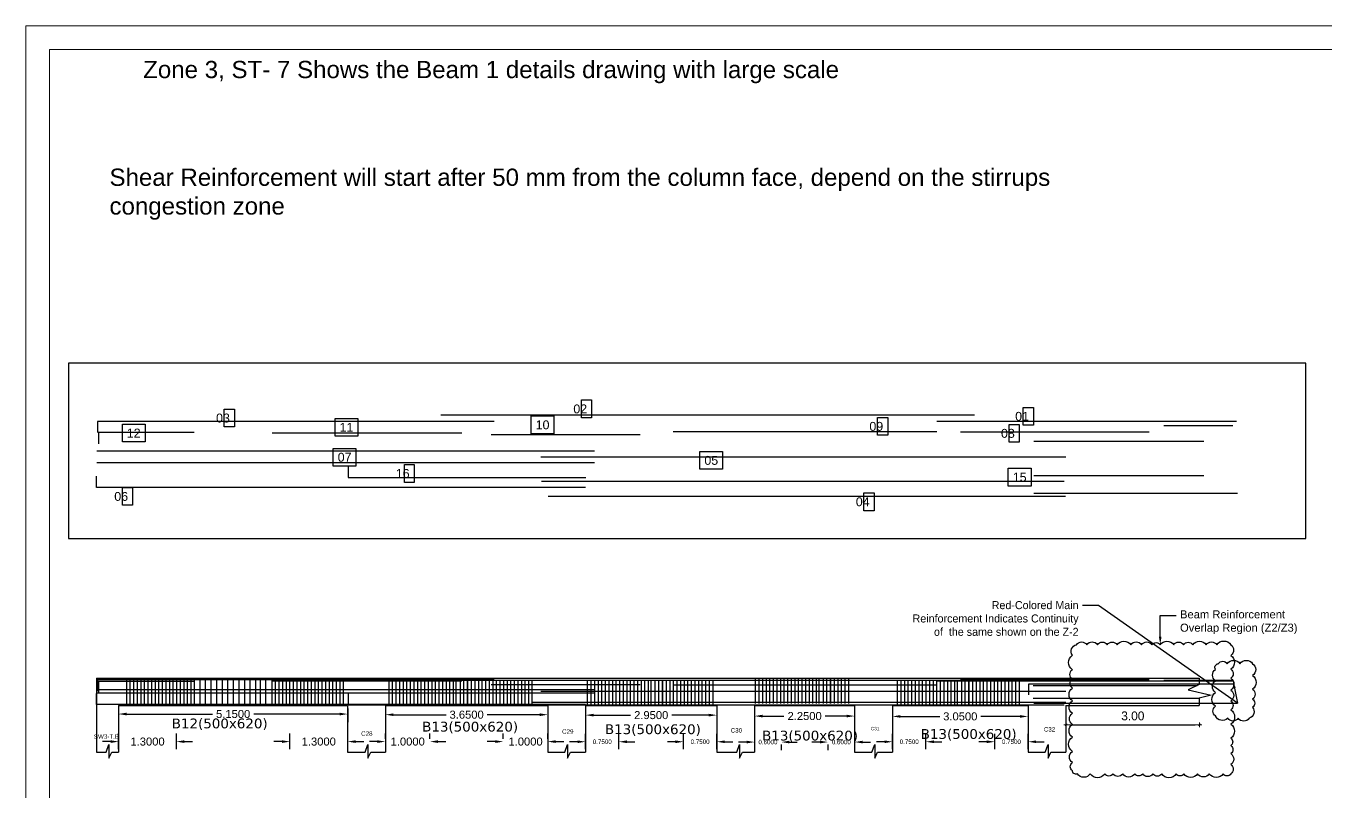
# Model space of a CAD drawing. Header units: inches. Extents: x 16 to 269, y 163 to 682.
# Drawn here: x 21.2 to 58.89, y 320.67 to 342.85 of the extents above; entities that cross this region are included whole.
import ezdxf
from ezdxf import colors
from ezdxf.entities.mleader import LeaderData, LeaderLine
from ezdxf.enums import TextEntityAlignment as Align
from ezdxf.math import Vec2, Vec3

# ---------------------------------------------------------------- set-up
doc = ezdxf.new("R2010")
doc.units = ezdxf.units.IN
doc.header["$MEASUREMENT"] = 0
doc.layers.get('Defpoints').update_dxf_attribs({"lineweight": 5})
for name, color, linetype in [('C', 7, 'Continuous'), ('CDEC-TEXT-25-SCALE', 70, 'Continuous'), ('S-ADDREINF', 3, 'Continuous'), ('S-MAINBAR', 5, 'Continuous'), ('S-SKIN', 6, 'Continuous'), ('S-STIRRUP', 1, 'Continuous'), ('S-TEXT', 2, 'Continuous'), ('Text', 7, 'Continuous')]:
    doc.layers.add(name, color=color, linetype=linetype)
doc.layers.add('Dim', color=7, linetype='Continuous', lineweight=5)
doc.layers.add('Sheet_Borders', color=7, linetype='Continuous', lineweight=5)
doc.styles.add('MtXpl_Verdana', font='verdana.ttf')
doc.styles.get("Standard").update_dxf_attribs({"font": 'arial.ttf'})
doc.styles.add('XREF-AXIS$0$X-OPTA', font='x-opta1d.shx')
doc.dimstyles.get("Standard").update_dxf_attribs({"dimtxt": 0.18, "dimasz": 0.18, "dimexe": 0.18, "dimexo": 0.0625, "dimgap": 0.09, "dimtad": 0, "dimtih": 1, "dimtoh": 1, "dimdec": 4, "dimzin": 0, "dimdsep": 46, "dimtxsty": 'Standard', "dimcen": 0.09, "dimadec": 0, "dimazin": 0, "dimtfac": 1, "dimtdec": 4, "dimtofl": 0, "dimtmove": 0, "dimatfit": 3, "dimfxl": 1, "dimtolj": 1, "dimtzin": 0, "dimarcsym": 0})
doc.dimstyles.new('XREF-AXIS$0$DIM100 FINAL..2010', dxfattribs={"dimtxt": 0.2, "dimasz": 0.1, "dimexe": 100, "dimexo": 100, "dimgap": 0.1, "dimtad": 1, "dimzin": 1, "dimdsep": 46, "dimtxsty": 'XREF-AXIS$0$X-OPTA', "dimblk": 'XREF-AXIS$0$TIK', "dimcen": 0.01, "dimse1": 1, "dimse2": 1, "dimclrd": 256, "dimclre": 1, "dimclrt": 3, "dimazin": 0, "dimtfac": 1, "dimtix": 1, "dimtmove": 1, "dimatfit": 3, "dimfxl": 10, "dimfxlon": 1, "dimarcsym": 0})

# ---------------------------------------------------------------- blocks, each defined once
blk = doc.blocks.new('*D17')
at = {"layer": 'Defpoints', "color": 0, "transparency": 16777216}
for p in [(1872.545, 1109.676), (1877.695, 1109.676), (1877.695, 1109.488)]:
    blk.add_point(p, dxfattribs=at)
at = {"layer": 'Dim', "color": 0, "lineweight": -2, "transparency": 16777216}
for p, q in [((1872.545, 1109.614), (1872.545, 1109.308)), ((1872.725, 1109.488), (1874.656, 1109.488)), ((1877.515, 1109.488), (1875.583, 1109.488)), ((1877.695, 1109.614), (1877.695, 1109.308))]:
    blk.add_line(p, q, dxfattribs=at)
at = {"layer": 'Dim', "color": 0, "transparency": 16777216}
for points in [[(1872.725, 1109.518), (1872.725, 1109.458), (1872.545, 1109.488)], [(1877.515, 1109.518), (1877.515, 1109.458), (1877.695, 1109.488)]]:
    blk.add_solid(points, dxfattribs=at)
at = {"layer": 'Dim', "color": 0, "transparency": 16777216, "insert": (1875.12, 1109.488), "char_height": 0.18, "attachment_point": 5}
blk.add_mtext('\\A1;5.1500', dxfattribs=at)
blk = doc.blocks.new('*D13')
at = {"layer": 'Defpoints', "color": 0, "transparency": 16777216}
for p in [(1878.545, 1109.676), (1882.195, 1109.676), (1882.195, 1109.473)]:
    blk.add_point(p, dxfattribs=at)
at = {"layer": 'Dim', "color": 0, "lineweight": -2, "transparency": 16777216}
for p, q in [((1878.545, 1109.614), (1878.545, 1109.293)), ((1878.725, 1109.473), (1879.907, 1109.473)), ((1882.015, 1109.473), (1880.833, 1109.473)), ((1882.195, 1109.614), (1882.195, 1109.293))]:
    blk.add_line(p, q, dxfattribs=at)
at = {"layer": 'Dim', "color": 0, "transparency": 16777216}
for points in [[(1878.725, 1109.503), (1878.725, 1109.443), (1878.545, 1109.473)], [(1882.015, 1109.503), (1882.015, 1109.443), (1882.195, 1109.473)]]:
    blk.add_solid(points, dxfattribs=at)
at = {"layer": 'Dim', "color": 0, "transparency": 16777216, "insert": (1880.37, 1109.473), "char_height": 0.18, "attachment_point": 5}
blk.add_mtext('\\A1;3.6500', dxfattribs=at)
blk = doc.blocks.new('*D18')
at = {"layer": 'Defpoints', "color": 0, "transparency": 16777216}
for p in [(1883.045, 1109.676), (1885.995, 1109.676), (1885.995, 1109.463)]:
    blk.add_point(p, dxfattribs=at)
at = {"layer": 'Dim', "color": 0, "lineweight": -2, "transparency": 16777216}
for p, q in [((1883.045, 1109.614), (1883.045, 1109.283)), ((1883.225, 1109.463), (1884.055, 1109.463)), ((1885.815, 1109.463), (1884.985, 1109.463)), ((1885.995, 1109.614), (1885.995, 1109.283))]:
    blk.add_line(p, q, dxfattribs=at)
at = {"layer": 'Dim', "color": 0, "transparency": 16777216}
for points in [[(1883.225, 1109.493), (1883.225, 1109.433), (1883.045, 1109.463)], [(1885.815, 1109.493), (1885.815, 1109.433), (1885.995, 1109.463)]]:
    blk.add_solid(points, dxfattribs=at)
at = {"layer": 'Dim', "color": 0, "transparency": 16777216, "insert": (1884.52, 1109.463), "char_height": 0.18, "attachment_point": 5}
blk.add_mtext('\\A1;2.9500', dxfattribs=at)
blk = doc.blocks.new('*D14')
at = {"layer": 'Defpoints', "color": 0, "transparency": 16777216}
for p in [(1886.845, 1109.676), (1889.095, 1109.676), (1889.095, 1109.442)]:
    blk.add_point(p, dxfattribs=at)
at = {"layer": 'Dim', "color": 0, "lineweight": -2, "transparency": 16777216}
for p, q in [((1886.845, 1109.614), (1886.845, 1109.262)), ((1887.025, 1109.442), (1887.505, 1109.442)), ((1888.915, 1109.442), (1888.435, 1109.442)), ((1889.095, 1109.614), (1889.095, 1109.262))]:
    blk.add_line(p, q, dxfattribs=at)
at = {"layer": 'Dim', "color": 0, "transparency": 16777216}
for points in [[(1887.025, 1109.472), (1887.025, 1109.412), (1886.845, 1109.442)], [(1888.915, 1109.472), (1888.915, 1109.412), (1889.095, 1109.442)]]:
    blk.add_solid(points, dxfattribs=at)
at = {"layer": 'Dim', "color": 0, "transparency": 16777216, "insert": (1887.97, 1109.442), "char_height": 0.18, "attachment_point": 5}
blk.add_mtext('\\A1;2.2500', dxfattribs=at)
blk = doc.blocks.new('*D15')
at = {"layer": 'Defpoints', "color": 0, "transparency": 16777216}
for p in [(1889.945, 1109.676), (1892.995, 1109.676), (1892.995, 1109.434)]:
    blk.add_point(p, dxfattribs=at)
at = {"layer": 'Dim', "color": 0, "lineweight": -2, "transparency": 16777216}
for p, q in [((1889.945, 1109.614), (1889.945, 1109.254)), ((1890.125, 1109.434), (1891.007, 1109.434)), ((1892.815, 1109.434), (1891.933, 1109.434)), ((1892.995, 1109.614), (1892.995, 1109.254))]:
    blk.add_line(p, q, dxfattribs=at)
at = {"layer": 'Dim', "color": 0, "transparency": 16777216}
for points in [[(1890.125, 1109.464), (1890.125, 1109.404), (1889.945, 1109.434)], [(1892.815, 1109.464), (1892.815, 1109.404), (1892.995, 1109.434)]]:
    blk.add_solid(points, dxfattribs=at)
at = {"layer": 'Dim', "color": 0, "transparency": 16777216, "insert": (1891.47, 1109.434), "char_height": 0.18, "attachment_point": 5}
blk.add_mtext('\\A1;3.0500', dxfattribs=at)
blk = doc.blocks.new('XREF-AXIS$0$TIK')
for p, q in [((-1, 0), (0.5, 0)), ((0, 0.5), (0, -0.5))]:
    blk.add_line(p, q)
at = {"const_width": 0.15}
blk.add_lwpolyline([(0.25, 0.25), (-0.25, -0.25)], dxfattribs=at)
blk = doc.blocks.new('*D303')
at = {"layer": 'Defpoints', "color": 0, "transparency": 16777216}
for p in [(1893.85, 1109.422), (1896.85, 1109.422), (1896.85, 1109.245)]:
    blk.add_point(p, dxfattribs=at)
at = {"layer": 'Dim', "lineweight": -2, "transparency": 16777216}
blk.add_line((1893.95, 1109.245), (1896.75, 1109.245), dxfattribs=at)
at = {"layer": 'Dim', "lineweight": -2, "transparency": 16777216, "xscale": 0.1, "yscale": 0.1, "zscale": 0.1, "rotation": 180}
blk.add_blockref('XREF-AXIS$0$TIK', (1893.85, 1109.245), dxfattribs=at)
at = {"layer": 'Dim', "lineweight": -2, "transparency": 16777216, "xscale": 0.1, "yscale": 0.1, "zscale": 0.1}
blk.add_blockref('XREF-AXIS$0$TIK', (1896.85, 1109.245), dxfattribs=at)
at = {"layer": 'Dim', "color": 3, "transparency": 16777216, "insert": (1895.35, 1109.445), "char_height": 0.2, "attachment_point": 5, "style": 'XREF-AXIS$0$X-OPTA'}
blk.add_mtext('3.00', dxfattribs=at)
blk = doc.blocks.new('*D295')
at = {"layer": 'Defpoints', "color": 0, "transparency": 16777216}
for p in [(1873.845, 1108.868), (1872.545, 1108.633), (1873.845, 1108.633)]:
    blk.add_point(p, dxfattribs=at)
at = {"layer": 'Dim', "color": 0, "lineweight": -2, "transparency": 16777216}
for p, q in [((1872.365, 1108.868), (1872.185, 1108.868)), ((1872.545, 1108.695), (1872.545, 1109.048)), ((1873.845, 1108.695), (1873.845, 1109.048)), ((1874.025, 1108.868), (1874.205, 1108.868))]:
    blk.add_line(p, q, dxfattribs=at)
at = {"layer": 'Dim', "color": 0, "transparency": 16777216}
for points in [[(1872.365, 1108.898), (1872.365, 1108.838), (1872.545, 1108.868)], [(1874.025, 1108.898), (1874.025, 1108.838), (1873.845, 1108.868)]]:
    blk.add_solid(points, dxfattribs=at)
at = {"layer": 'Dim', "color": 0, "transparency": 16777216, "insert": (1873.195, 1108.868), "char_height": 0.18, "attachment_point": 5}
blk.add_mtext('\\A1;1.3000', dxfattribs=at)
blk = doc.blocks.new('*D304')
at = {"layer": 'Defpoints', "color": 0, "transparency": 16777216}
for p in [(1877.695, 1108.868), (1876.395, 1108.633), (1877.695, 1108.633)]:
    blk.add_point(p, dxfattribs=at)
at = {"layer": 'Dim', "color": 0, "lineweight": -2, "transparency": 16777216}
for p, q in [((1876.215, 1108.868), (1876.035, 1108.868)), ((1876.395, 1108.695), (1876.395, 1109.048)), ((1877.695, 1108.695), (1877.695, 1109.048)), ((1877.875, 1108.868), (1878.055, 1108.868))]:
    blk.add_line(p, q, dxfattribs=at)
at = {"layer": 'Dim', "color": 0, "transparency": 16777216}
for points in [[(1876.215, 1108.898), (1876.215, 1108.838), (1876.395, 1108.868)], [(1877.875, 1108.898), (1877.875, 1108.838), (1877.695, 1108.868)]]:
    blk.add_solid(points, dxfattribs=at)
at = {"layer": 'Dim', "color": 0, "transparency": 16777216, "insert": (1877.045, 1108.868), "char_height": 0.18, "attachment_point": 5}
blk.add_mtext('\\A1;1.3000', dxfattribs=at)
blk = doc.blocks.new('*D296')
at = {"layer": 'Defpoints', "color": 0, "transparency": 16777216}
for p in [(1878.545, 1108.868), (1879.545, 1108.868), (1879.545, 1108.868)]:
    blk.add_point(p, dxfattribs=at)
at = {"layer": 'Dim', "color": 0, "lineweight": -2, "transparency": 16777216}
for p, q in [((1878.365, 1108.868), (1878.185, 1108.868)), ((1878.545, 1108.93), (1878.545, 1109.048)), ((1879.545, 1108.93), (1879.545, 1109.048)), ((1879.725, 1108.868), (1879.905, 1108.868))]:
    blk.add_line(p, q, dxfattribs=at)
at = {"layer": 'Dim', "color": 0, "transparency": 16777216}
for points in [[(1878.365, 1108.898), (1878.365, 1108.838), (1878.545, 1108.868)], [(1879.725, 1108.898), (1879.725, 1108.838), (1879.545, 1108.868)]]:
    blk.add_solid(points, dxfattribs=at)
at = {"layer": 'Dim', "color": 0, "transparency": 16777216, "insert": (1879.045, 1108.868), "char_height": 0.18, "attachment_point": 5}
blk.add_mtext('\\A1;1.0000', dxfattribs=at)
blk = doc.blocks.new('*D298')
at = {"layer": 'Defpoints', "color": 0, "transparency": 16777216}
for p in [(1881.195, 1108.868), (1882.195, 1108.868), (1882.195, 1108.868)]:
    blk.add_point(p, dxfattribs=at)
at = {"layer": 'Dim', "color": 0, "lineweight": -2, "transparency": 16777216}
for p, q in [((1881.015, 1108.868), (1880.835, 1108.868)), ((1881.195, 1108.93), (1881.195, 1109.048)), ((1882.195, 1108.93), (1882.195, 1109.048)), ((1882.375, 1108.868), (1882.555, 1108.868))]:
    blk.add_line(p, q, dxfattribs=at)
at = {"layer": 'Dim', "color": 0, "transparency": 16777216}
for points in [[(1881.015, 1108.898), (1881.015, 1108.838), (1881.195, 1108.868)], [(1882.375, 1108.898), (1882.375, 1108.838), (1882.195, 1108.868)]]:
    blk.add_solid(points, dxfattribs=at)
at = {"layer": 'Dim', "color": 0, "transparency": 16777216, "insert": (1881.695, 1108.868), "char_height": 0.18, "attachment_point": 5}
blk.add_mtext('\\A1;1.0000', dxfattribs=at)
blk = doc.blocks.new('*D297')
at = {"layer": 'Defpoints', "color": 0, "transparency": 16777216}
for p in [(1883.795, 1108.865), (1883.045, 1108.633), (1883.795, 1108.633)]:
    blk.add_point(p, dxfattribs=at)
at = {"layer": 'Dim', "color": 0, "lineweight": -2, "transparency": 16777216}
for p, q in [((1882.865, 1108.865), (1882.685, 1108.865)), ((1883.045, 1108.695), (1883.045, 1109.045)), ((1883.795, 1108.695), (1883.795, 1109.045)), ((1883.975, 1108.865), (1884.155, 1108.865))]:
    blk.add_line(p, q, dxfattribs=at)
at = {"layer": 'Dim', "color": 0, "transparency": 16777216}
for points in [[(1882.865, 1108.895), (1882.865, 1108.835), (1883.045, 1108.865)], [(1883.975, 1108.895), (1883.975, 1108.835), (1883.795, 1108.865)]]:
    blk.add_solid(points, dxfattribs=at)
at = {"layer": 'Dim', "color": 0, "transparency": 16777216, "insert": (1883.42, 1108.865), "char_height": 0.1, "attachment_point": 5}
blk.add_mtext('\\A1;0.7500', dxfattribs=at)
blk = doc.blocks.new('*D299')
at = {"layer": 'Defpoints', "color": 0, "transparency": 16777216}
for p in [(1885.995, 1108.865), (1885.245, 1108.633), (1885.995, 1108.633)]:
    blk.add_point(p, dxfattribs=at)
at = {"layer": 'Dim', "color": 0, "lineweight": -2, "transparency": 16777216}
for p, q in [((1885.065, 1108.865), (1884.885, 1108.865)), ((1885.245, 1108.695), (1885.245, 1109.045)), ((1885.995, 1108.695), (1885.995, 1109.045)), ((1886.175, 1108.865), (1886.355, 1108.865))]:
    blk.add_line(p, q, dxfattribs=at)
at = {"layer": 'Dim', "color": 0, "transparency": 16777216}
for points in [[(1885.065, 1108.895), (1885.065, 1108.835), (1885.245, 1108.865)], [(1886.175, 1108.895), (1886.175, 1108.835), (1885.995, 1108.865)]]:
    blk.add_solid(points, dxfattribs=at)
at = {"layer": 'Dim', "color": 0, "transparency": 16777216, "insert": (1885.62, 1108.865), "char_height": 0.1, "attachment_point": 5}
blk.add_mtext('\\A1;0.7500', dxfattribs=at)
blk = doc.blocks.new('*D305')
at = {"layer": 'Defpoints', "color": 0, "transparency": 16777216}
for p in [(1886.845, 1108.865), (1887.445, 1108.865), (1887.445, 1108.858)]:
    blk.add_point(p, dxfattribs=at)
at = {"layer": 'Dim', "color": 0, "lineweight": -2, "transparency": 16777216}
for p, q in [((1886.665, 1108.858), (1886.485, 1108.858)), ((1887.625, 1108.858), (1887.805, 1108.858)), ((1886.845, 1108.803), (1886.845, 1108.678)), ((1887.445, 1108.803), (1887.445, 1108.678))]:
    blk.add_line(p, q, dxfattribs=at)
at = {"layer": 'Dim', "color": 0, "transparency": 16777216}
for points in [[(1886.665, 1108.888), (1886.665, 1108.828), (1886.845, 1108.858)], [(1887.625, 1108.888), (1887.625, 1108.828), (1887.445, 1108.858)]]:
    blk.add_solid(points, dxfattribs=at)
at = {"layer": 'Dim', "color": 0, "transparency": 16777216, "insert": (1887.145, 1108.858), "char_height": 0.1, "attachment_point": 5}
blk.add_mtext('\\A1;0.6000', dxfattribs=at)
blk = doc.blocks.new('*D300')
at = {"layer": 'Defpoints', "color": 0, "transparency": 16777216}
for p in [(1888.495, 1108.865), (1889.095, 1108.865), (1889.095, 1108.858)]:
    blk.add_point(p, dxfattribs=at)
at = {"layer": 'Dim', "color": 0, "lineweight": -2, "transparency": 16777216}
for p, q in [((1888.315, 1108.858), (1888.135, 1108.858)), ((1889.275, 1108.858), (1889.455, 1108.858)), ((1888.495, 1108.803), (1888.495, 1108.678)), ((1889.095, 1108.803), (1889.095, 1108.678))]:
    blk.add_line(p, q, dxfattribs=at)
at = {"layer": 'Dim', "color": 0, "transparency": 16777216}
for points in [[(1888.315, 1108.888), (1888.315, 1108.828), (1888.495, 1108.858)], [(1889.275, 1108.888), (1889.275, 1108.828), (1889.095, 1108.858)]]:
    blk.add_solid(points, dxfattribs=at)
at = {"layer": 'Dim', "color": 0, "transparency": 16777216, "insert": (1888.795, 1108.858), "char_height": 0.1, "attachment_point": 5}
blk.add_mtext('\\A1;0.6000', dxfattribs=at)
blk = doc.blocks.new('*D301')
at = {"layer": 'Defpoints', "color": 0, "transparency": 16777216}
for p in [(1892.995, 1108.865), (1892.245, 1108.633), (1892.995, 1108.633)]:
    blk.add_point(p, dxfattribs=at)
at = {"layer": 'Dim', "color": 0, "lineweight": -2, "transparency": 16777216}
for p, q in [((1892.065, 1108.865), (1891.885, 1108.865)), ((1892.245, 1108.695), (1892.245, 1109.045)), ((1892.995, 1108.695), (1892.995, 1109.045)), ((1893.175, 1108.865), (1893.355, 1108.865))]:
    blk.add_line(p, q, dxfattribs=at)
at = {"layer": 'Dim', "color": 0, "transparency": 16777216}
for points in [[(1892.065, 1108.895), (1892.065, 1108.835), (1892.245, 1108.865)], [(1893.175, 1108.895), (1893.175, 1108.835), (1892.995, 1108.865)]]:
    blk.add_solid(points, dxfattribs=at)
at = {"layer": 'Dim', "color": 0, "transparency": 16777216, "insert": (1892.62, 1108.865), "char_height": 0.1, "attachment_point": 5}
blk.add_mtext('\\A1;0.7500', dxfattribs=at)
blk = doc.blocks.new('*D302')
at = {"layer": 'Defpoints', "color": 0, "transparency": 16777216}
for p in [(1890.697, 1108.865), (1889.947, 1108.633), (1890.697, 1108.633)]:
    blk.add_point(p, dxfattribs=at)
at = {"layer": 'Dim', "color": 0, "lineweight": -2, "transparency": 16777216}
for p, q in [((1889.767, 1108.865), (1889.587, 1108.865)), ((1889.947, 1108.695), (1889.947, 1109.045)), ((1890.697, 1108.695), (1890.697, 1109.045)), ((1890.877, 1108.865), (1891.057, 1108.865))]:
    blk.add_line(p, q, dxfattribs=at)
at = {"layer": 'Dim', "color": 0, "transparency": 16777216}
for points in [[(1889.767, 1108.895), (1889.767, 1108.835), (1889.947, 1108.865)], [(1890.877, 1108.895), (1890.877, 1108.835), (1890.697, 1108.865)]]:
    blk.add_solid(points, dxfattribs=at)
at = {"layer": 'Dim', "color": 0, "transparency": 16777216, "insert": (1890.322, 1108.865), "char_height": 0.1, "attachment_point": 5}
blk.add_mtext('\\A1;0.7500', dxfattribs=at)
blk = doc.blocks.new('sheet')
at = {"layer": 'Sheet_Borders', "linetype": 'Continuous', "lineweight": 0}
for p, q in [((-428.475, 35.187), (-428.475, 77.192)), ((-428.475, 77.192), (-369.075, 77.192)), ((-428.475, 35.187), (-428.475, 77.192)), ((-428.475, 77.192), (-369.075, 77.192)), ((-427.768, 35.894), (-427.768, 76.484)), ((-427.768, 76.484), (-369.782, 76.484)), ((-369.782, 76.484), (-427.768, 76.484)), ((-427.768, 76.484), (-427.768, 35.894))]:
    blk.add_line(p, q, dxfattribs=at)
blk = doc.blocks.new('a2.2')
at = {"color": 5, "lineweight": 30}
for p, q in [((1891.78989, 1116.20672), (1879.79081, 1116.20672)), ((1891.78989, 1110.24141), (1879.79081, 1110.24141))]:
    blk.add_line(p, q, dxfattribs=at)
at = {"color": 1, "lineweight": 30}
for p, q in [((1893.12217, 1114.45654), (1897.70715, 1114.45654)), ((1893.12217, 1109.73287), (1897.70715, 1109.73287))]:
    blk.add_line(p, q, dxfattribs=at)
for p, q in [((1872.04481, 1110.2962), (1872.04481, 1108.63259)), ((1872.04481, 1110.2962), (1893.84481, 1110.2962)), ((1893.84481, 1110.2962), (1896.84481, 1110.2962)), ((1883.04481, 1109.69315), (1877.74481, 1109.69315)), ((1872.54481, 1109.6762), (1872.54481, 1108.63259)), ((1872.54481, 1109.6762), (1877.69481, 1109.6762)), ((1877.69481, 1109.6762), (1877.69481, 1108.63259)), ((1878.54481, 1109.6762), (1878.54481, 1108.63259)), ((1878.54481, 1109.6762), (1882.19481, 1109.6762)), ((1882.19481, 1109.6762), (1882.19481, 1108.63259)), ((1883.04481, 1109.6762), (1883.04481, 1108.63259)), ((1883.04481, 1109.6762), (1885.99481, 1109.6762)), ((1885.99481, 1109.6762), (1885.99481, 1108.63259)), ((1886.84481, 1109.6762), (1886.84481, 1108.63259)), ((1886.84481, 1109.6762), (1889.09481, 1109.6762)), ((1889.09481, 1109.6762), (1889.09481, 1108.63259)), ((1889.94481, 1109.6762), (1889.94481, 1108.63259)), ((1889.94481, 1109.6762), (1892.99481, 1109.6762)), ((1892.99481, 1109.6762), (1892.99481, 1108.63259)), ((1893.84481, 1109.6762), (1893.84481, 1108.63259)), ((1893.84481, 1109.6762), (1896.84481, 1109.6762))]:
    blk.add_line(p, q)
at = {"color": 3, "lineweight": 30}
for points in [[(1891.47586, 1115.82902), (1895.72052, 1115.82902), (1895.72052, 1115.82902)], [(1891.47586, 1110.26067), (1895.72052, 1110.26067), (1895.72052, 1110.26067)]]:
    blk.add_lwpolyline(points, dxfattribs=at)
at = {"color": 116, "lineweight": 30, "true_color": 0x136734}
for points in [[(1877.70359, 1115.05309), (1877.70359, 1114.80309), (1883.05133, 1114.80309)], [(1893.80721, 1114.7132), (1893.80721, 1114.7132), (1882.05721, 1114.7132)], [(1893.00944, 1109.91952), (1893.00944, 1110.16952), (1897.62134, 1110.16952)], [(1877.70359, 1109.94315), (1877.70359, 1109.69315), (1883.05133, 1109.69315)], [(1893.80721, 1109.68508), (1893.80721, 1109.68508), (1882.05721, 1109.68508)]]:
    blk.add_lwpolyline(points, dxfattribs=at)
at = {"color": 5, "lineweight": 30}
for points in [[(1883.04481, 1114.58325), (1872.04481, 1114.58325), (1872.04481, 1114.83325)], [(1883.04481, 1109.7001), (1872.04481, 1109.7001), (1872.04481, 1109.9501)]]:
    blk.add_lwpolyline(points, dxfattribs=at)
at = {"color": 1}
blk.add_lwpolyline([(1897.55413, 1111.04687, -0.52056705), (1897.55413, 1110.80649, -0.52056705), (1897.55413, 1110.49686, -0.52056705), (1897.55413, 1110.29125, -0.52056705), (1897.55413, 1110.02536, -0.52056705), (1897.55413, 1109.78007, -0.52056705), (1897.55413, 1109.58492, -0.52056705), (1897.55413, 1109.25976, -0.52056705), (1897.55413, 1108.9448, -0.52056705), (1897.55413, 1108.77778, -0.52056705), (1897.55413, 1108.59724, -0.52056705), (1897.55413, 1108.35209, -0.52056705), (1897.55413, 1108.14273, -0.52056705), (1897.38295, 1108.14187, -0.52056705), (1897.0696, 1108.14187, -0.52056705), (1896.80417, 1108.14187, -0.52056705), (1896.49866, 1108.14187, -0.52056705), (1896.32535, 1108.14187, -0.52056705), (1896.00053, 1108.14187, -0.52056705), (1895.80202, 1108.14187, -0.52056705), (1895.57157, 1108.14187, -0.52056705), (1895.39215, 1108.14187, -0.52056705), (1895.12214, 1108.14187, -0.52056705), (1894.90201, 1108.14187, -0.52056705), (1894.7178, 1108.14187, -0.52056705), (1894.39275, 1108.14187, -0.52056705), (1894.1022, 1108.14187, -0.52056705), (1893.98994, 1108.21469, -0.52056705), (1893.98994, 1108.3947, -0.52056705), (1893.98994, 1108.64927, -0.52056705), (1893.98994, 1108.96718, -0.52056705), (1893.98994, 1109.25551, -0.52056705), (1893.98994, 1109.50376, -0.52056705), (1893.98994, 1109.78461, -0.52056705), (1893.98994, 1110.06933, -0.52056705), (1893.98994, 1110.2711, -0.52056705), (1893.98994, 1110.4849, -0.52056705), (1893.98994, 1110.80907, -0.52056705), (1894.08081, 1111.04687, -0.52056705), (1894.31424, 1111.04687, -0.52056705), (1894.55352, 1111.04687, -0.52056705), (1894.77354, 1111.04687, -0.52056705), (1894.99682, 1111.04687, -0.52056705), (1895.30282, 1111.04687, -0.52056705), (1895.54638, 1111.04687, -0.52056705), (1895.78068, 1111.04687, -0.52056705), (1895.96729, 1111.04687, -0.52056705), (1896.26882, 1111.04687, -0.52056705), (1896.49058, 1111.04687, -0.52056705), (1896.69823, 1111.04687, -0.52056705), (1897.00044, 1111.04687, -0.52056705), (1897.23651, 1111.04687, -0.52056705)], format="xyb", close=True, dxfattribs=at)
blk.add_lwpolyline([(1898.04328, 1110.61974, -0.52056705), (1898.04328, 1110.35415, -0.52056705), (1898.04328, 1110.04376, -0.52056705), (1898.04328, 1109.82354, -0.52056705), (1898.04328, 1109.64007, -0.52056705), (1897.96893, 1109.39201, -0.52056705), (1897.72038, 1109.39201, -0.52056705), (1897.48269, 1109.39201, -0.52056705), (1897.20713, 1109.44458, -0.52056705), (1897.20713, 1109.66271, -0.52056705), (1897.20713, 1109.97227, -0.52056705), (1897.20713, 1110.23722, -0.52056705), (1897.20713, 1110.48849, -0.52056705), (1897.26925, 1110.61974, -0.52056705), (1897.47411, 1110.61974, -0.52056705), (1897.75833, 1110.61974, -0.52056705)], format="xyb", close=True)
blk.add_lwpolyline([(1896.84481, 1110.2962), (1896.84481, 1110.15035), (1896.59254, 1110.03413), (1897.1128, 1109.91352), (1896.84481, 1109.84555), (1896.84481, 1109.6762)], dxfattribs=at)
at = {"layer": 'S-ADDREINF', "lineweight": 30}
for p, q in [((1880.26132, 1115.80234), (1875.99481, 1115.80234)), ((1884.27116, 1115.76408), (1880.92487, 1115.76409)), ((1880.26132, 1110.22789), (1875.99481, 1110.22789)), ((1884.27116, 1110.14238), (1880.92487, 1110.14239)), ((1893.82349, 1110.26067), (1892.01849, 1110.26067))]:
    blk.add_line(p, q, dxfattribs=at)
for points in [[(1890.94481, 1115.82959), (1888.36154, 1115.82959), (1885.01154, 1115.82959)], [(1874.24481, 1115.81358), (1872.09446, 1115.81358), (1872.09446, 1115.56358)], [(1874.24481, 1110.21876), (1872.09446, 1110.21876), (1872.09446, 1109.96876)], [(1890.94481, 1110.13659), (1888.36154, 1110.13659), (1885.01154, 1110.13659)]]:
    blk.add_lwpolyline(points, dxfattribs=at)
at = {"layer": 'S-MAINBAR', "color": 1, "lineweight": 30}
for p, q in [((1896.04618, 1115.97633), (1897.5973, 1115.97633)), ((1896.04618, 1110.24647), (1897.5973, 1110.24647))]:
    blk.add_line(p, q, dxfattribs=at)
at = {"layer": 'S-MAINBAR', "lineweight": 30}
for p, q in [((1883.04481, 1114.58325), (1872.39214, 1114.58325)), ((1883.04481, 1109.7001), (1872.39214, 1109.7001))]:
    blk.add_line(p, q, dxfattribs=at)
for points in [[(1880.99081, 1116.06417), (1872.07272, 1116.06417), (1872.07272, 1115.81417)], [(1890.94481, 1116.06934), (1897.68149, 1116.06934), (1897.68149, 1116.06934)], [(1893.83632, 1114.37537), (1893.83632, 1114.37537), (1882.20534, 1114.37537)], [(1880.99081, 1110.25534), (1872.07272, 1110.25534), (1872.07272, 1110.00534)], [(1890.94481, 1110.23138), (1897.60595, 1110.23138)], [(1893.84481, 1109.74652), (1893.84481, 1109.74652), (1881.84137, 1109.74652)]]:
    blk.add_lwpolyline(points, dxfattribs=at)
at = {"layer": 'S-SKIN', "lineweight": 30}
for p, q in [((1893.1204, 1115.62515), (1896.94788, 1115.62515)), ((1883.24393, 1115.39573), (1872.05361, 1115.39573)), ((1893.84481, 1115.26569), (1882.04189, 1115.2657)), ((1883.24427, 1115.13257), (1872.05361, 1115.13257)), ((1893.1204, 1114.85), (1896.94788, 1114.85)), ((1883.24393, 1110.03354), (1872.05361, 1110.03354)), ((1893.84481, 1109.99636), (1882.04189, 1109.99637)), ((1893.11105, 1110.12849), (1896.79737, 1110.12849)), ((1883.24427, 1109.95899), (1872.05361, 1109.95899)), ((1893.11105, 1109.84379), (1896.84481, 1109.84379))]:
    blk.add_line(p, q, dxfattribs=at)
at = {"layer": 'S-TEXT', "color": 1}
for points in [[(1872.04481, 1108.63259), (1872.26148, 1108.63259), (1872.3253, 1108.80201), (1872.3253, 1108.4934), (1872.38993, 1108.63259), (1872.54481, 1108.63259)], [(1877.69481, 1108.63259), (1878.08677, 1108.63259), (1878.15059, 1108.80201), (1878.15059, 1108.4934), (1878.21522, 1108.63259), (1878.54481, 1108.63259)], [(1882.19481, 1108.63259), (1882.57627, 1108.63259), (1882.64009, 1108.80201), (1882.64009, 1108.4934), (1882.70472, 1108.63259), (1883.04481, 1108.63259)], [(1885.99481, 1108.63259), (1886.4431, 1108.63259), (1886.50692, 1108.80201), (1886.50692, 1108.4934), (1886.57155, 1108.63259), (1886.84481, 1108.63259)], [(1889.09481, 1108.63259), (1889.48128, 1108.63259), (1889.5451, 1108.80201), (1889.5451, 1108.4934), (1889.60973, 1108.63259), (1889.94481, 1108.63259)], [(1892.99481, 1108.63259), (1893.38067, 1108.63259), (1893.44449, 1108.80201), (1893.44449, 1108.4934), (1893.50912, 1108.63259), (1893.84481, 1108.63259)]]:
    blk.add_lwpolyline(points, dxfattribs=at)
at = {"layer": 'C'}
for s, height, p in [('C29', 0.1, (1882.64492, 1109.09401)), ('C30', 0.1, (1886.43696, 1109.12147)), ('C31', 0.076193, (1889.554, 1109.16153)), ('C32', 0.1, (1893.47704, 1109.14433)), ('SW3-T.B ', 0.1, (1872.29101, 1108.98246)), ('C28', 0.1, (1878.1262, 1109.04914))]:
    blk.add_text(s, height=height, dxfattribs=at).set_placement(p, align=Align.MIDDLE_CENTER)
at = {"layer": 'CDEC-TEXT-25-SCALE', "style": 'MtXpl_Verdana'}
for s, p in [('B12(500x620)', (1873.73927, 1109.16667)), ('B13(500x620)', (1879.37004, 1109.09477)), ('B13(500x620)', (1883.48011, 1109.03629)), ('B13(500x620)', (1887.01387, 1108.89367)), ('B13(500x620)', (1890.58024, 1108.92926))]:
    blk.add_text(s, height=0.22, rotation=359.999996, dxfattribs=at).set_placement(p)
at = {"layer": 'Text', "color": 5, "char_height": 0.2, "width": 0.0276262, "attachment_point": 3, "bg_fill": 16, "box_fill_scale": 1.5, "bg_fill_color": 256, "bg_fill_transparency": 0}
for s, insert in [('02', (1883.07986, 1116.44775)), ('03', (1875.0467, 1116.24232)), ('01', (1893.01546, 1116.28102)), ('06', (1872.75766, 1114.47979)), ('04', (1889.43204, 1114.35972))]:
    blk.add_mtext(s, dxfattribs=dict(at, insert=insert))
at = {"layer": 'Text', "color": 3, "char_height": 0.2, "attachment_point": 3, "bg_fill": 16, "box_fill_scale": 1.5, "bg_fill_color": 256, "bg_fill_transparency": 0}
for s, insert in [('11', (1877.82334, 1116.0338)), ('10', (1882.23302, 1116.08946)), ('12', (1873.03911, 1115.90425))]:
    blk.add_mtext(s, dxfattribs=dict(at, insert=insert))
at = {"layer": 'Text', "color": 3, "char_height": 0.2, "width": 0.0276262, "attachment_point": 3, "bg_fill": 16, "box_fill_scale": 1.5, "bg_fill_color": 256, "bg_fill_transparency": 0}
for s, insert in [('09', (1889.73743, 1116.055)), ('08', (1892.69616, 1115.89819))]:
    blk.add_mtext(s, dxfattribs=dict(at, insert=insert))
at = {"layer": 'Text', "color": 6, "char_height": 0.2, "attachment_point": 3, "bg_fill": 16, "box_fill_scale": 1.5, "bg_fill_color": 256, "bg_fill_transparency": 0}
for s, insert in [('07', (1877.7815, 1115.36061)), ('05', (1886.02619, 1115.2907))]:
    blk.add_mtext(s, dxfattribs=dict(at, insert=insert))
at = {"layer": 'Text', "color": 116, "true_color": 0x136734, "insert": (1879.08763, 1114.99555), "char_height": 0.2, "width": 0.0154128, "attachment_point": 3, "bg_fill": 16, "box_fill_scale": 1.5, "bg_fill_color": 256, "bg_fill_transparency": 0}
blk.add_mtext('16', dxfattribs=at)
at = {"layer": 'Text', "color": 116, "true_color": 0x136734, "insert": (1892.96092, 1114.91373), "char_height": 0.2, "attachment_point": 3, "bg_fill": 16, "box_fill_scale": 1.5, "bg_fill_color": 256, "bg_fill_transparency": 0}
blk.add_mtext('15', dxfattribs=at)
at = {"layer": 'Dim'}
for base, p1, p2, dimstyle, picture, middle in [((1877.69481, 1109.48825), (1872.54481, 1109.6762), (1877.69481, 1109.6762), 'Standard', '*D17', (1875.11981, 1109.48825)), ((1882.19481, 1109.47267), (1878.54481, 1109.6762), (1882.19481, 1109.6762), 'Standard', '*D13', (1880.36981, 1109.47267)), ((1885.99481, 1109.4627), (1883.04481, 1109.6762), (1885.99481, 1109.6762), 'Standard', '*D18', (1884.51981, 1109.4627)), ((1889.09481, 1109.44203), (1886.84481, 1109.6762), (1889.09481, 1109.6762), 'Standard', '*D14', (1887.96981, 1109.44203)), ((1892.99481, 1109.43353), (1889.94481, 1109.6762), (1892.99481, 1109.6762), 'Standard', '*D15', (1891.46981, 1109.43353)), ((1896.85035, 1109.24463), (1893.85035, 1109.42177), (1896.85035, 1109.42177), 'XREF-AXIS$0$DIM100 FINAL..2010', '*D303', (1895.35035, 1109.44463))]:
    dim = blk.add_linear_dim(base=base, p1=p1, p2=p2, dimstyle=dimstyle, dxfattribs=at)
    dim.commit()
    dim.dimension.update_dxf_attribs({"geometry": picture, "text_midpoint": middle})
at = {"layer": 'Dim', "color": 7}
for base, p1, p2, picture, middle in [((1873.84481, 1108.86764), (1872.54481, 1108.63259), (1873.84481, 1108.63259), '*D295', (1873.19481, 1108.86764)), ((1877.69481, 1108.86764), (1876.39481, 1108.63259), (1877.69481, 1108.63259), '*D304', (1877.04481, 1108.86764)), ((1879.54481, 1108.86799), (1878.54481, 1108.86764), (1879.54481, 1108.86764), '*D296', (1879.04481, 1108.86799)), ((1882.19481, 1108.86799), (1881.19481, 1108.86764), (1882.19481, 1108.86764), '*D298', (1881.69481, 1108.86799))]:
    dim = blk.add_linear_dim(base=base, p1=p1, p2=p2, dimstyle='Standard', dxfattribs=at)
    dim.commit()
    dim.dimension.update_dxf_attribs({"geometry": picture, "text_midpoint": middle})
for base, p1, p2, picture, middle in [((1883.79481, 1108.86517), (1883.04481, 1108.63259), (1883.79481, 1108.63259), '*D297', (1883.41981, 1108.86517)), ((1885.99481, 1108.86517), (1885.24481, 1108.63259), (1885.99481, 1108.63259), '*D299', (1885.61981, 1108.86517)), ((1887.44481, 1108.85837), (1886.84481, 1108.86517), (1887.44481, 1108.86517), '*D305', (1887.14481, 1108.85837)), ((1889.09481, 1108.85837), (1888.49481, 1108.86517), (1889.09481, 1108.86517), '*D300', (1888.79481, 1108.85837)), ((1890.69652, 1108.86517), (1889.94652, 1108.63259), (1890.69652, 1108.63259), '*D302', (1890.32152, 1108.86517)), ((1892.99481, 1108.86517), (1892.24481, 1108.63259), (1892.99481, 1108.63259), '*D301', (1892.61981, 1108.86517))]:
    dim = blk.add_linear_dim(base=base, p1=p1, p2=p2, dimstyle='Standard', override={"dimtxt": 0.1}, dxfattribs=at)
    dim.commit()
    dim.dimension.update_dxf_attribs({"geometry": picture, "text_midpoint": middle})
at = {"color": 1}
ml = blk.add_multileader_mtext('Standard', dxfattribs=at)
ml.set_content('{\\fComic Sans MS|b0|i0|c0|p66;Red-Colored Main\\P Reinforcement Indicates Continuity \\Pof  the same shown on the Z-2 }', color=1)
ml.set_leader_properties()
ml.build(insert=Vec2(0, 0))
ml.multileader.update_dxf_attribs({"dogleg_length": 0.36, "arrow_head_size": 0.18})
ctx = ml.context
ctx.base_point, ctx.char_height, ctx.arrow_head_size, ctx.landing_gap_size, ctx.plane_origin = Vec3(1889.81534, 1111.92646), 0.18, 0.18, 0.09, Vec3(1897.68317, 1110.24647)
ctx.text_align_type = 2
notes = []
notes.append((ctx, [(1, (1, 1, 0), (1894.58022, 1111.92646), (-1, 0), 0.36, [(1, [(1897.5973, 1110.24647), (1897.70715, 1109.73287)], 0, [])])]))
ctx.mtext.insert, ctx.mtext.alignment, ctx.mtext.flow_direction = Vec3(1894.13022, 1112.0262), 3, 5
ml = blk.add_multileader_mtext('Standard', dxfattribs=at)
ml.set_content('Beam Reinforcement \\POverlap Region (Z2/Z3)', color=1)
ml.set_leader_properties()
ml.build(insert=Vec2(0, 0))
ml.multileader.update_dxf_attribs({"dogleg_length": 0.36, "arrow_head_size": 0.18})
ctx = ml.context
ctx.base_point, ctx.char_height, ctx.arrow_head_size, ctx.landing_gap_size, ctx.plane_origin = Vec3(1896.32133, 1111.70258), 0.18, 0.18, 0.09, Vec3(1895.96729, 1111.04687)
notes.append((ctx, [(0, (1, 1, 0), (1895.96133, 1111.70258), (1, 0), 0.36, [(0, [(1895.96729, 1111.04687)], 0, [])])]))
ctx.mtext.insert, ctx.mtext.flow_direction = Vec3(1896.41133, 1111.81904), 5
for ctx, leaders in notes:
    for number, flags, end, landing, length, lines in leaders:
        leader = LeaderData()
        leader.index, (leader.has_last_leader_line, leader.has_dogleg_vector, leader.attachment_direction) = number, flags
        leader.last_leader_point, leader.dogleg_vector, leader.dogleg_length = Vec3(end), Vec3(landing), length
        for number, points, colour, breaks in lines:
            line = LeaderLine()
            line.index, line.vertices, line.color, line.breaks = number, Vec3.list(points), colors.encode_raw_color(colour), breaks
            leader.lines.append(line)
        ctx.leaders.append(leader)

msp = doc.modelspace()

# ---------------------------------------------------------------- linework, layer by layer
msp.add_lwpolyline([(58.3282, 333.0698), (22.4339, 333.0698), (22.4339, 327.9901), (58.3282, 327.9901)], close=True)
at = {"layer": 'S-STIRRUP'}
for p, q in [((24.1269, 323.1712), (24.1269, 323.8874)), ((24.2308, 323.1712), (24.2308, 323.8874)), ((24.3347, 323.1712), (24.3347, 323.8874)), ((24.4386, 323.1712), (24.4386, 323.8874)), ((24.5425, 323.1712), (24.5425, 323.8874)), ((24.6464, 323.1712), (24.6464, 323.8874)), ((24.7503, 323.1712), (24.7503, 323.8874)), ((24.8542, 323.1712), (24.8542, 323.8874)), ((24.8542, 323.1712), (24.8542, 323.8874)), ((24.9581, 323.1712), (24.9581, 323.8874)), ((25.062, 323.1712), (25.062, 323.8874)), ((25.1659, 323.1712), (25.1659, 323.8874)), ((25.2698, 323.1712), (25.2698, 323.8874)), ((25.3737, 323.1712), (25.3737, 323.8874)), ((25.4776, 323.1712), (25.4776, 323.8874)), ((25.5815, 323.1712), (25.5815, 323.8874)), ((25.6854, 323.1712), (25.6854, 323.8874)), ((25.7893, 323.1712), (25.7893, 323.8874)), ((25.8932, 323.1712), (25.8932, 323.8874)), ((25.997, 323.1712), (25.997, 323.8874)), ((26.0914, 323.1712), (26.0914, 323.8874)), ((26.2533, 323.1712), (26.2533, 323.8874)), ((26.4152, 323.1712), (26.4152, 323.8874)), ((26.5772, 323.1712), (26.5772, 323.8874)), ((26.7391, 323.1712), (26.7391, 323.8874)), ((26.901, 323.1712), (26.901, 323.8874)), ((27.0629, 323.1712), (27.0629, 323.8874)), ((27.2248, 323.1712), (27.2248, 323.8874)), ((27.3867, 323.1712), (27.3867, 323.8874)), ((27.5486, 323.1712), (27.5486, 323.8874)), ((27.7105, 323.1712), (27.7105, 323.8874)), ((27.8724, 323.1712), (27.8724, 323.8874)), ((28.0103, 323.1712), (28.0103, 323.8874)), ((28.1605, 323.1712), (28.1605, 323.8874)), ((28.342, 323.1712), (28.342, 323.8874)), ((28.4459, 323.1712), (28.4459, 323.8874)), ((28.5498, 323.1712), (28.5498, 323.8874)), ((28.6537, 323.1712), (28.6537, 323.8874)), ((28.7576, 323.1712), (28.7576, 323.8874)), ((28.8615, 323.1712), (28.8615, 323.8874)), ((28.9654, 323.1712), (28.9654, 323.8874)), ((29.0693, 323.1712), (29.0693, 323.8874)), ((29.1732, 323.1712), (29.1732, 323.8874)), ((29.1732, 323.1712), (29.1732, 323.8874)), ((29.2771, 323.1712), (29.2771, 323.8874)), ((29.381, 323.1712), (29.381, 323.8874)), ((29.4849, 323.1712), (29.4849, 323.8874)), ((29.5888, 323.1712), (29.5888, 323.8874)), ((29.6927, 323.1712), (29.6927, 323.8874)), ((29.7966, 323.1712), (29.7966, 323.8874)), ((29.9005, 323.1712), (29.9005, 323.8874)), ((30.0044, 323.1712), (30.0044, 323.8874)), ((30.1083, 323.1712), (30.1083, 323.8874)), ((30.2122, 323.1712), (30.2122, 323.8874)), ((30.3161, 323.1712), (30.3161, 323.8874)), ((30.4105, 323.1712), (30.4105, 323.8874)), ((31.7365, 323.1712), (31.7365, 323.8874)), ((31.8404, 323.1712), (31.8404, 323.8874)), ((31.9443, 323.1712), (31.9443, 323.8874)), ((32.0482, 323.1712), (32.0482, 323.8874)), ((32.1521, 323.1712), (32.1521, 323.8874)), ((32.256, 323.1712), (32.256, 323.8874)), ((32.3599, 323.1712), (32.3599, 323.8874)), ((32.4638, 323.1712), (32.4638, 323.8874)), ((32.5677, 323.1712), (32.5677, 323.8874)), ((32.5677, 323.1712), (32.5677, 323.8874)), ((32.6716, 323.1712), (32.6716, 323.8874)), ((32.7755, 323.1712), (32.7755, 323.8874)), ((32.8794, 323.1712), (32.8794, 323.8874)), ((32.9833, 323.1712), (32.9833, 323.8874)), ((33.0872, 323.1712), (33.0872, 323.8874)), ((33.1911, 323.1712), (33.1911, 323.8874)), ((33.295, 323.1712), (33.295, 323.8874)), ((33.3988, 323.1712), (33.3988, 323.8874)), ((33.5027, 323.1712), (33.5027, 323.8874)), ((33.6066, 323.1712), (33.6066, 323.8874)), ((33.6845, 323.1712), (33.6845, 323.8874)), ((33.6845, 323.1712), (33.6845, 323.8874)), ((33.8048, 323.1712), (33.8048, 323.8874)), ((33.9087, 323.1712), (33.9087, 323.8874)), ((34.0126, 323.1712), (34.0126, 323.8874)), ((34.0246, 323.1712), (34.0246, 323.8874)), ((34.1285, 323.1712), (34.1285, 323.8874)), ((34.2324, 323.1712), (34.2324, 323.8874)), ((34.3363, 323.1712), (34.3363, 323.8874)), ((34.4401, 323.1712), (34.4401, 323.8874)), ((34.544, 323.1712), (34.544, 323.8874)), ((34.6479, 323.1712), (34.6479, 323.8874)), ((34.7518, 323.1712), (34.7518, 323.8874)), ((34.7518, 323.1712), (34.7518, 323.8874)), ((34.8557, 323.1712), (34.8557, 323.8874)), ((34.9596, 323.1712), (34.9596, 323.8874)), ((35.0635, 323.1712), (35.0635, 323.8874)), ((35.1674, 323.1712), (35.1674, 323.8874)), ((35.2713, 323.1712), (35.2713, 323.8874)), ((35.3752, 323.1712), (35.3752, 323.8874)), ((35.4791, 323.1712), (35.4791, 323.8874)), ((35.583, 323.1712), (35.583, 323.8874)), ((35.6869, 323.1712), (35.6869, 323.8874)), ((35.7908, 323.1712), (35.7908, 323.8874)), ((35.8852, 323.1712), (35.8852, 323.8874)), ((37.4955, 323.1712), (37.4955, 323.8874)), ((37.5994, 323.1712), (37.5994, 323.8874)), ((37.7033, 323.1712), (37.7033, 323.8874)), ((37.8072, 323.1712), (37.8072, 323.8874)), ((37.911, 323.1712), (37.911, 323.8874)), ((38.0149, 323.1712), (38.0149, 323.8874)), ((38.1188, 323.1712), (38.1188, 323.8874)), ((38.2227, 323.1712), (38.2227, 323.8874)), ((38.2227, 323.1712), (38.2227, 323.8874)), ((38.3266, 323.1712), (38.3266, 323.8874)), ((38.4305, 323.1712), (38.4305, 323.8874)), ((38.5344, 323.1712), (38.5344, 323.8874)), ((38.6383, 323.1712), (38.6383, 323.8874)), ((38.7422, 323.1712), (38.7422, 323.8874)), ((38.8461, 323.1712), (38.8461, 323.8874)), ((38.95, 323.1712), (38.95, 323.8874)), ((39.0539, 323.1712), (39.0539, 323.8874)), ((39.1578, 323.1712), (39.1578, 323.8874)), ((39.2617, 323.1712), (39.2617, 323.8874)), ((39.3395, 323.1712), (39.3395, 323.8874)), ((39.3395, 323.1712), (39.3395, 323.8874)), ((39.4599, 323.1712), (39.4599, 323.8874)), ((39.5638, 323.1712), (39.5638, 323.8874)), ((39.6677, 323.1712), (39.6677, 323.8874)), ((39.6796, 323.1712), (39.6796, 323.8874)), ((39.7835, 323.1712), (39.7835, 323.8874)), ((39.8874, 323.1712), (39.8874, 323.8874)), ((39.9913, 323.1712), (39.9913, 323.8874)), ((40.0952, 323.1712), (40.0952, 323.8874)), ((40.1991, 323.1712), (40.1991, 323.8874)), ((40.303, 323.1712), (40.303, 323.8874)), ((40.4069, 323.1712), (40.4069, 323.8874)), ((40.4069, 323.1712), (40.4069, 323.8874)), ((40.5108, 323.1712), (40.5108, 323.8874)), ((40.6147, 323.1712), (40.6147, 323.8874)), ((40.7186, 323.1712), (40.7186, 323.8874)), ((40.8225, 323.1712), (40.8225, 323.8874)), ((40.9264, 323.1712), (40.9264, 323.8874)), ((41.0303, 323.1712), (41.0303, 323.8874)), ((41.1342, 323.1712), (41.1342, 323.8874)), ((42.3687, 323.2008), (42.3687, 323.917)), ((42.4726, 323.2008), (42.4726, 323.917)), ((42.5765, 323.2008), (42.5765, 323.917)), ((42.6804, 323.2008), (42.6804, 323.917)), ((42.7843, 323.2008), (42.7843, 323.917)), ((42.8882, 323.2008), (42.8882, 323.917)), ((42.9921, 323.2008), (42.9921, 323.917)), ((43.096, 323.2008), (43.096, 323.917)), ((43.096, 323.2008), (43.096, 323.917)), ((43.1999, 323.2008), (43.1999, 323.917)), ((43.3038, 323.2008), (43.3038, 323.917)), ((43.4077, 323.2008), (43.4077, 323.917)), ((43.5116, 323.2008), (43.5116, 323.917)), ((43.6155, 323.2008), (43.6155, 323.917)), ((43.7194, 323.2008), (43.7194, 323.917)), ((43.8233, 323.2008), (43.8233, 323.917)), ((43.9272, 323.2008), (43.9272, 323.917)), ((44.0311, 323.2008), (44.0311, 323.917)), ((44.135, 323.2008), (44.135, 323.917)), ((44.2128, 323.2008), (44.2128, 323.917)), ((44.2128, 323.2008), (44.2128, 323.917)), ((44.3332, 323.2008), (44.3332, 323.917)), ((44.4371, 323.2008), (44.4371, 323.917)), ((44.541, 323.2008), (44.541, 323.917)), ((44.5529, 323.2008), (44.5529, 323.917)), ((44.6568, 323.2008), (44.6568, 323.917)), ((44.7607, 323.2008), (44.7607, 323.917)), ((44.8646, 323.2008), (44.8646, 323.917)), ((44.9685, 323.2008), (44.9685, 323.917)), ((45.0724, 323.2008), (45.0724, 323.917)), ((46.486, 323.1712), (46.486, 323.8874)), ((46.5899, 323.1712), (46.5899, 323.8874)), ((46.6938, 323.1712), (46.6938, 323.8874)), ((46.7977, 323.1712), (46.7977, 323.8874)), ((46.9016, 323.1712), (46.9016, 323.8874)), ((47.0055, 323.1712), (47.0055, 323.8874)), ((47.1094, 323.1712), (47.1094, 323.8874)), ((47.1094, 323.1712), (47.1094, 323.8874)), ((47.2133, 323.1712), (47.2133, 323.8874)), ((47.3172, 323.1712), (47.3172, 323.8874)), ((47.4211, 323.1712), (47.4211, 323.8874)), ((47.525, 323.1712), (47.525, 323.8874)), ((47.6289, 323.1712), (47.6289, 323.8874)), ((47.7328, 323.1712), (47.7328, 323.8874)), ((47.8367, 323.1712), (47.8367, 323.8874)), ((47.9406, 323.1712), (47.9406, 323.8874)), ((48.0445, 323.1712), (48.0445, 323.8874)), ((48.1484, 323.1712), (48.1484, 323.8874)), ((48.2262, 323.1712), (48.2262, 323.8874)), ((48.2262, 323.1712), (48.2262, 323.8874)), ((48.3466, 323.1712), (48.3466, 323.8874)), ((48.4505, 323.1712), (48.4505, 323.8874)), ((48.5544, 323.1712), (48.5544, 323.8874)), ((48.5663, 323.1712), (48.5663, 323.8874)), ((48.6702, 323.1712), (48.6702, 323.8874)), ((48.7741, 323.1712), (48.7741, 323.8874)), ((48.878, 323.1712), (48.878, 323.8874)), ((48.9819, 323.1712), (48.9819, 323.8874)), ((49.0858, 323.1712), (49.0858, 323.8874)), ((49.1897, 323.1712), (49.1897, 323.8874)), ((49.2936, 323.1712), (49.2936, 323.8874)), ((49.2936, 323.1712), (49.2936, 323.8874)), ((49.3975, 323.1712), (49.3975, 323.8874)), ((49.5014, 323.1712), (49.5014, 323.8874)), ((49.6053, 323.1712), (49.6053, 323.8874)), ((49.7092, 323.1712), (49.7092, 323.8874)), ((49.8131, 323.1712), (49.8131, 323.8874)), ((49.917, 323.1712), (49.917, 323.8874)), ((50.0209, 323.1712), (50.0209, 323.8874))]:
    msp.add_line(p, q, dxfattribs=at)
at = {"layer": 'Sheet_Borders', "linetype": 'Continuous', "lineweight": 0}
msp.add_lwpolyline([(21.2041, 302.2907), (21.2041, 342.8515), (78.5628, 342.8515), (78.5628, 302.2907)], close=True, dxfattribs=at)

# ---------------------------------------------------------------- block references
at = {"xscale": 0.9656347217854228, "yscale": 0.9656347217854228, "zscale": 0.9656347217854228}
msp.add_blockref('sheet', (434.9547, 268.3126), dxfattribs=at)
at = {"layer": 'Text', "xscale": 1.290023283170958, "yscale": 1.290023283170958, "zscale": 1.290023283170958}
msp.add_blockref('a2.2', (-2391.7349, -1108.3678), dxfattribs=at)

# ---------------------------------------------------------------- texts
at = {"insert": (23.626, 338.7154), "char_height": 0.5, "attachment_point": 1}
msp.add_mtext_dynamic_manual_height_columns('Shear Reinforcement will start after 50 mm from the column face, depend on the stirrups congestion zone', width=29.097037, gutter_width=0.0125, heights=[0], dxfattribs=at)
at = {"layer": 'Text', "insert": (24.6025, 341.8393), "char_height": 0.5, "attachment_point": 1}
msp.add_mtext_dynamic_manual_height_columns('Zone 3, {\\C1;ST- 7 Shows the Beam 1 details drawing with large scale}', width=24.511839, gutter_width=0.0125, heights=[0.6555], dxfattribs=at)

doc.saveas('drawing.dxf')
